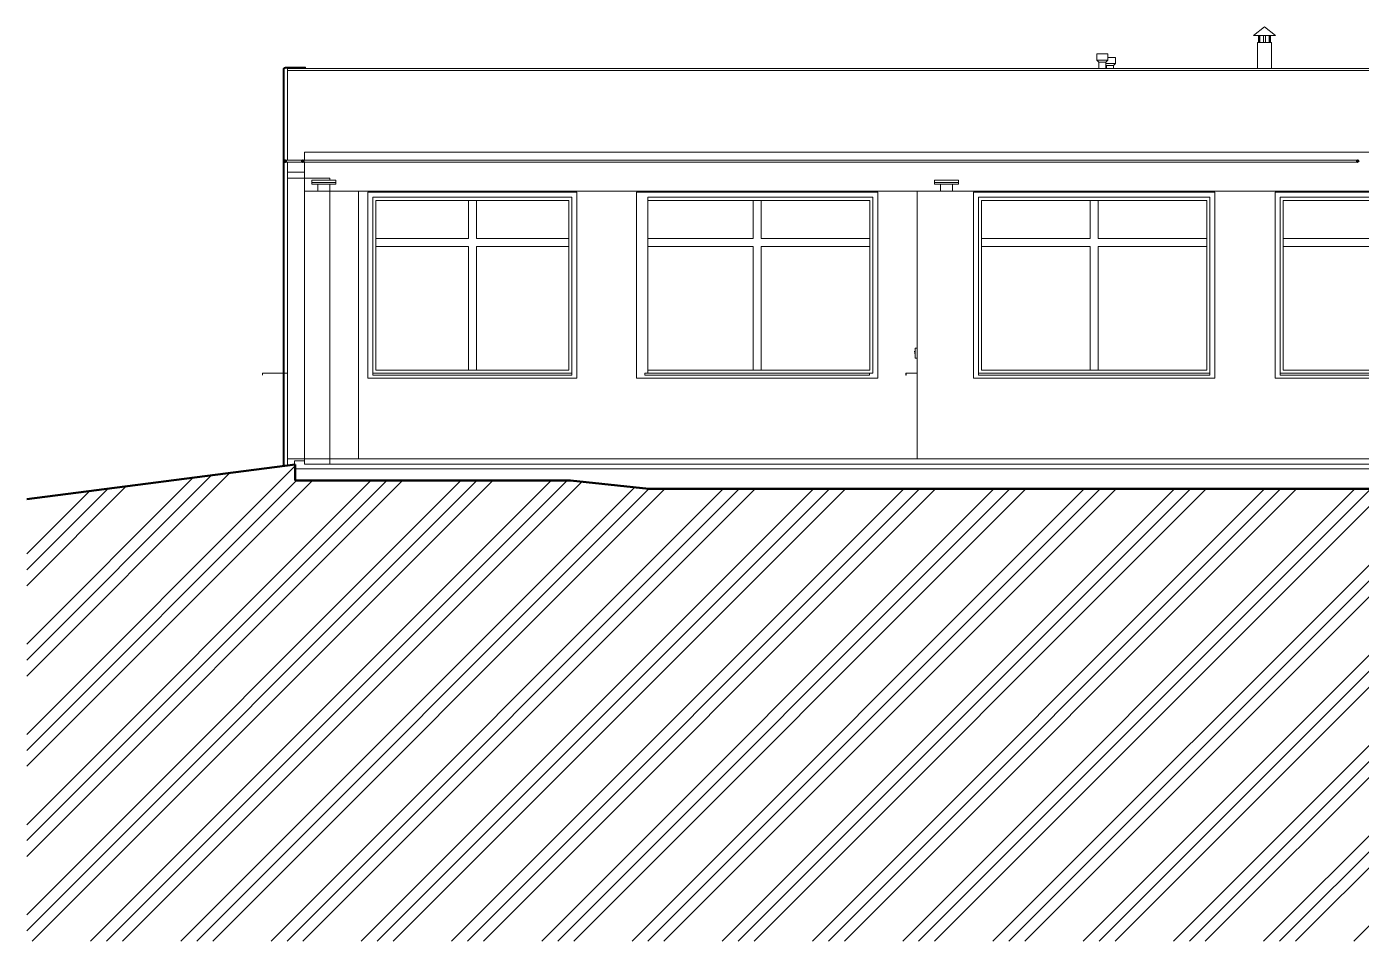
# Model space of a CAD drawing. Header units: millimetres. Extents: x -4051 to 472247, y -45352 to 20466.
# Drawn here: x -4051 to 9231, y -2470 to 6627 of the extents above; entities that cross this region are included whole.
import ezdxf

# ---------------------------------------------------------------- set-up
doc = ezdxf.new("R2010")
doc.units = ezdxf.units.MM
for name, color, linetype, lineweight in [('A-DETL-GENF', 92, 'Continuous', 9), ('A-DETL-WIDE', 214, 'Continuous', 50), ('A-FLOR', 192, 'Continuous', 9), ('A-GENM', 13, 'Continuous', 9), ('A-GLAZ', 151, 'Continuous', 9), ('A-ROOF', 132, 'Continuous', 9), ('A-WALL', 113, 'Continuous', 9), ('E-LITE-EQPM', 33, 'Continuous', 9), ('E-POWR-CNDT', 130, 'Continuous', 9), ('E-POWR-CNTR', 130, 'Continuous', 9), ('E-POWR-DROP', 130, 'Continuous', 9), ('M-HVAC-CDFF', 50, 'Continuous', 9), ('Q-SPCQ', 91, 'Continuous', 9)]:
    doc.layers.add(name, color=color, linetype=linetype, lineweight=lineweight)

# ---------------------------------------------------------------- blocks, each defined once
blk = doc.blocks.new('OKNO_2k_nadsvetlik - OKNO_2k_nadsvetlik 2400 x 1850-1972488-J-Bourání')
at = {"layer": 'A-GLAZ'}
for p, q in [((89540, 3530), (87140, 3530)), ((87140, 3530), (87140, 1680)), ((87190, 1732), (87190, 3480)), ((87190, 3480), (89490, 3480)), ((89490, 1732), (89490, 3480)), ((89540, 1680), (89540, 3530)), ((87220, 1760), (87220, 3450)), ((87220, 3450), (89460, 3450)), ((88300, 3070), (88300, 3450)), ((88380, 3450), (88300, 3450)), ((88380, 3450), (88380, 3070)), ((89460, 3450), (89460, 1760)), ((88300, 3070), (87220, 3070)), ((87220, 3070), (87220, 2990)), ((89460, 3070), (88380, 3070)), ((89460, 2990), (89460, 3070)), ((87220, 2990), (88300, 2990)), ((88300, 1760), (88300, 2990)), ((88380, 2990), (88380, 1760)), ((88380, 2990), (89460, 2990)), ((89460, 1760), (87220, 1760)), ((88380, 1760), (88300, 1760)), ((87140, 1680), (89540, 1680))]:
    blk.add_line(p, q, dxfattribs=at)
blk = doc.blocks.new('parapet_ext - parapet_ext-1801991-J-Bourání')
at = {"layer": 'Q-SPCQ'}
for p, q in [((23399, 3130), (23399, 3152)), ((25699, 3152), (23399, 3152)), ((25699, 3130), (23399, 3130)), ((25699, 3152), (25699, 3130))]:
    blk.add_line(p, q, dxfattribs=at)
blk = doc.blocks.new('OKNO_2k_nadsvetlik - OKNO_2k_nadsvetlik 2080 x 1850-1972484-J-Bourání')
at = {"layer": 'A-GLAZ'}
for p, q in [((1425, 4980), (-655, 4980)), ((-655, 4980), (-655, 3130)), ((-605, 3182), (-605, 4930)), ((-605, 4930), (1375, 4930)), ((1375, 3182), (1375, 4930)), ((1425, 3130), (1425, 4980)), ((-575, 3210), (-575, 4900)), ((-575, 4900), (1345, 4900)), ((345, 4520), (345, 4900)), ((425, 4900), (345, 4900)), ((425, 4900), (425, 4520)), ((1345, 4900), (1345, 3210)), ((345, 4520), (-575, 4520)), ((-575, 4520), (-575, 4440)), ((1345, 4520), (425, 4520)), ((1345, 4440), (1345, 4520)), ((-575, 4440), (345, 4440)), ((345, 3210), (345, 4440)), ((425, 4440), (425, 3210)), ((425, 4440), (1345, 4440)), ((1345, 3210), (-575, 3210)), ((425, 3210), (345, 3210)), ((-655, 3130), (1425, 3130))]:
    blk.add_line(p, q, dxfattribs=at)
blk = doc.blocks.new('parapet_ext - parapet_ext-1802078-J-Bourání')
at = {"layer": 'Q-SPCQ'}
for p, q in [((-605, 3160), (-605, 3182)), ((1375, 3182), (-605, 3182)), ((1375, 3160), (-605, 3160)), ((1375, 3182), (1375, 3160))]:
    blk.add_line(p, q, dxfattribs=at)
blk = doc.blocks.new('OKNO_2k_nadsvetlik - OKNO_2k_nadsvetlik 2400 x 1850-1972470-J-Bourání')
at = {"layer": 'A-GLAZ'}
for p, q in [((4419, 4980), (2019, 4980)), ((2019, 4980), (2019, 3130)), ((2132, 3182), (2132, 4930)), ((2132, 4930), (4369, 4930)), ((4369, 3180), (4369, 4930)), ((4419, 3130), (4419, 4980)), ((2132, 4900), (4339, 4900)), ((3179, 4520), (3179, 4900)), ((3259, 4900), (3179, 4900)), ((3259, 4900), (3259, 4520)), ((4339, 4900), (4339, 3210)), ((3179, 4520), (2132, 4520)), ((4339, 4520), (3259, 4520)), ((4339, 4440), (4339, 4520)), ((2132, 4440), (3179, 4440)), ((3179, 3210), (3179, 4440)), ((3259, 4440), (3259, 3210)), ((3259, 4440), (4339, 4440)), ((4339, 3210), (2132, 3210)), ((3259, 3210), (3179, 3210)), ((2019, 3130), (4419, 3130)), ((4338, 3180), (4369, 3180))]:
    blk.add_line(p, q, dxfattribs=at)
blk = doc.blocks.new('parapet_ext - parapet_ext-1802085-J-Bourání')
at = {"layer": 'Q-SPCQ'}
for p, q in [((2100, 3160), (2100, 3182)), ((4338, 3182), (2100, 3182)), ((4338, 3160), (2100, 3160)), ((4338, 3182), (4338, 3160))]:
    blk.add_line(p, q, dxfattribs=at)
blk = doc.blocks.new('DPS_světlo_54 - DPS_světlo_54-1229518-J-Bourání')
at = {"layer": 'E-LITE-EQPM', "color": 41}
for p, q in [((-1215, 5101), (-1215, 5077)), ((-975, 5101), (-1215, 5101)), ((-1215, 5077), (-975, 5077)), ((-1215, 5077), (-1215, 5062)), ((-975, 5077), (-1215, 5077)), ((-1215, 5062), (-975, 5062)), ((-1155, 5062), (-1155, 4990)), ((-1035, 4990), (-1035, 5062)), ((-975, 5077), (-975, 5101)), ((-975, 5062), (-975, 5077)), ((-1155, 4990), (-1035, 4990))]:
    blk.add_line(p, q, dxfattribs=at)
blk = doc.blocks.new('OKNO_1k_nadsvetlik - OKNO_1k_nadsvetlik_900 x 1700-1969443-J-Bourání')
at = {"layer": 'A-GLAZ'}
blk.add_line((-1456, 3130), (-1456, 4830), dxfattribs=at)
blk = doc.blocks.new('parapet_ext - parapet_ext-V26-J-Bourání')
at = {"layer": 'Q-SPCQ'}
for p, q in [((-1456, 3182), (-1705, 3182)), ((-1705, 3182), (-1705, 3160)), ((-1705, 3160), (-1703, 3160)), ((-1703, 3180), (-1456, 3180)), ((-1703, 3160), (-1703, 3180))]:
    blk.add_line(p, q, dxfattribs=at)
blk = doc.blocks.new('Vypínač_venkovní_2 - Typ 1-1700573-J-Bourání')
at = {"layer": 'A-GENM'}
for p, q in [((4786, 3400), (4790, 3360)), ((4790, 3330), (4790, 3430)), ((4810, 3430), (4790, 3430)), ((4790, 3330), (4810, 3330))]:
    blk.add_line(p, q, dxfattribs=at)
blk.add_arc((4790, 3360), 40, 90, 95, dxfattribs=at)
blk = doc.blocks.new('Komín5 - Komín5-1979406-J-Bourání')
at = {"layer": 'M-HVAC-CDFF'}
for p, q in [((8268, 6627), (8158, 6540)), ((8158, 6540), (8378, 6540)), ((8207, 6470), (8207, 6540)), ((8217, 6540), (8217, 6470)), ((8221, 6470), (8221, 6540)), ((8258, 6470), (8258, 6540)), ((8378, 6540), (8268, 6627)), ((8278, 6540), (8278, 6470)), ((8314, 6470), (8314, 6540)), ((8318, 6470), (8318, 6540)), ((8328, 6540), (8328, 6470)), ((8198, 6470), (8198, 6210)), ((8338, 6470), (8198, 6470)), ((8338, 6210), (8338, 6470))]:
    blk.add_line(p, q, dxfattribs=at)
blk = doc.blocks.new('Větrací_vyústka_střecha - Větrací_vyústka_střecha-V38-J-Bourání')
at = {"layer": 'M-HVAC-CDFF'}
for p, q in [((6688, 6261), (6785, 6261)), ((6689, 6246), (6695, 6240)), ((6709, 6321), (6785, 6321)), ((6765, 6240), (6785, 6261)), ((6785, 6261), (6785, 6321)), ((6695, 6240), (6695, 6210)), ((6765, 6240), (6695, 6240)), ((6765, 6210), (6765, 6240))]:
    blk.add_line(p, q, dxfattribs=at)
blk = doc.blocks.new('Větrací_vyústka_střecha - Větrací_vyústka_střecha-V39-J-Bourání')
at = {"layer": 'M-HVAC-CDFF'}
for p, q in [((6598, 6356), (6598, 6296)), ((6598, 6356), (6710, 6356)), ((6598, 6296), (6619, 6275)), ((6598, 6296), (6710, 6296)), ((6619, 6275), (6619, 6210)), ((6689, 6275), (6619, 6275)), ((6689, 6275), (6710, 6296)), ((6689, 6210), (6689, 6275)), ((6710, 6296), (6710, 6356))]:
    blk.add_line(p, q, dxfattribs=at)
blk = doc.blocks.new('parapet_ext - parapet_ext-V41-J-Bourání')
at = {"layer": 'Q-SPCQ', "color": 41}
for p, q in [((4810, 3182), (4700, 3182)), ((4700, 3182), (4700, 3160)), ((4700, 3160), (4702, 3160)), ((4702, 3180), (4810, 3180)), ((4702, 3160), (4702, 3180))]:
    blk.add_line(p, q, dxfattribs=at)

msp = doc.modelspace()

# ---------------------------------------------------------------- hatches: boundary and pattern name
at = {"layer": 'A-DETL-GENF'}
h = msp.add_hatch(dxfattribs=at)
h.set_pattern_fill('FP_3', style=0, pattern_type=2)
h.set_pattern_definition([(45, (-21440.8, 0), (-449.0128, 449.0128), []), (45, (-21282.05, 0), (0, 898.0256), []), (45, (-21599.55, 0), (0, 898.0256), [])])
h.paths.add_polyline_path([(99859, -2470), (99859, 330), (83591, 330), (83591, 530), (77391, 530), (77391, 782), (72341, 870), (72341, 497), (53409, 497), (53409, 697), (51209, 697), (50735, 826), (46244, 1230), (44465, 1421), (41465, 1421), (41108, 1779), (27208, 1779), (22510, 1943), (17506, 2030), (2140, 2030), (1361, 2114), (-1379, 2114), (-1379, 2274), (-4051, 1927), (-4051, -2470), (99312, -2470)])
at = {"layer": 'E-POWR-DROP'}
for points in [[(-1476, 5281), (-1471, 5286), (-1470, 5288), (-1470, 5292), (-1474, 5298), (-1481, 5299), (-1485, 5296), (-1487, 5290), (-1485, 5284), (-1483, 5282), (-1478, 5282)], [(-1301, 5281), (-1296, 5286), (-1295, 5288), (-1295, 5292), (-1299, 5298), (-1306, 5299), (-1310, 5296), (-1313, 5290), (-1310, 5284), (-1308, 5282), (-1304, 5282)], [(9199, 5281), (9204, 5286), (9205, 5288), (9205, 5292), (9201, 5298), (9194, 5299), (9190, 5296), (9187, 5290), (9190, 5284), (9194, 5282), (9196, 5282)]]:
    msp.add_hatch(color=256, dxfattribs=at).paths.add_polyline_path(points)

# ---------------------------------------------------------------- linework, layer by layer
at = {"layer": 'A-DETL-WIDE'}
for p, q in [((-1379, 2274), (-4051, 1927)), ((-1379, 2114), (-1379, 2274)), ((1361, 2114), (-1379, 2114)), ((2140, 2030), (1361, 2114)), ((8640, 2030), (2140, 2030)), ((11360, 2030), (8640, 2030))]:
    msp.add_line(p, q, dxfattribs=at)
at = {"layer": 'A-FLOR'}
for p, q in [((-1285, 5380), (11370, 5380)), ((-1285, 5380), (-1285, 5300)), ((-1285, 5280), (-1285, 4990)), ((-1155, 4990), (-1285, 4990)), ((5042, 4990), (-1035, 4990)), ((11070, 4990), (5162, 4990)), ((-1455, 2330), (17450, 2330)), ((-1455, 2264), (-1455, 2330)), ((-1385, 2309), (-1285, 2309)), ((-1385, 2273), (-1385, 2309)), ((-1285, 2330), (-1285, 2277)), ((-1285, 2277), (11370, 2277)), ((11470, 2230), (-1379, 2230))]:
    msp.add_line(p, q, dxfattribs=at)
at = {"layer": 'A-ROOF', "color": 41}
for q in [(17450, 6210), (-1455, 6190)]:
    msp.add_line((-1455, 6210), q, dxfattribs=at)
at = {"layer": 'A-WALL'}
for p, q in [((17450, 6190), (-1455, 6190)), ((-1455, 6190), (-1455, 5300)), ((-1455, 2330), (-1455, 5280)), ((-1455, 5180), (-1285, 5180)), ((-1035, 5120), (-1455, 5120)), ((-1035, 5120), (-1035, 5101)), ((-1285, 2330), (-1285, 4990)), ((-1035, 4990), (-1035, 2277)), ((-750, 4990), (-750, 2330)), ((4810, 2330), (4810, 4990))]:
    msp.add_line(p, q, dxfattribs=at)
at = {"layer": 'E-POWR-CNDT', "color": 41}
for p, q in [((-1500, 6199), (-1500, 6166)), ((-1500, 6166), (-1500, 3182)), ((-1490, 6166), (-1490, 6199)), ((-1490, 3182), (-1490, 6166)), ((-1442, 6224), (-1475, 6224)), ((-1475, 6214), (-1442, 6214)), ((-1275, 6224), (-1442, 6224)), ((-1442, 6214), (-1275, 6214)), ((-1275, 6214), (-1275, 6224)), ((-1500, 3180), (-1500, 2258)), ((-1490, 2260), (-1490, 3180))]:
    msp.add_line(p, q, dxfattribs=at)
at = {"layer": 'E-POWR-CNDT'}
for p, q in [((-1404, 5300), (-1458, 5300)), ((-1458, 5280), (-1404, 5280)), ((-1378, 5299), (-1404, 5299)), ((-1404, 5281), (-1378, 5281)), ((-1324, 5300), (-1378, 5300)), ((-1378, 5280), (-1324, 5280)), ((-1229, 5300), (-1284, 5300)), ((-1284, 5280), (-1229, 5280)), ((9122, 5299), (-1229, 5299)), ((-1229, 5281), (9122, 5281)), ((9176, 5300), (9122, 5300)), ((9122, 5280), (9176, 5280))]:
    msp.add_line(p, q, dxfattribs=at)
at = {"layer": 'E-POWR-CNDT', "color": 41, "flags": 128}
for points in [[(-1475, 6224), (-1476, 6224), (-1477, 6224), (-1478, 6224), (-1479, 6224), (-1480, 6223), (-1481, 6223), (-1482, 6223), (-1483, 6223), (-1484, 6222), (-1485, 6222), (-1486, 6222), (-1486, 6221), (-1487, 6221), (-1488, 6220), (-1489, 6220), (-1490, 6219), (-1491, 6218), (-1491, 6218), (-1492, 6217), (-1493, 6216), (-1493, 6216), (-1494, 6215), (-1495, 6214), (-1495, 6213), (-1496, 6212), (-1496, 6212), (-1497, 6211), (-1497, 6210), (-1498, 6209), (-1498, 6208), (-1498, 6207), (-1499, 6206), (-1499, 6205), (-1499, 6204), (-1499, 6203), (-1500, 6202), (-1500, 6201), (-1500, 6200), (-1500, 6199), (-1500, 6199)], [(-1490, 6199), (-1490, 6200), (-1490, 6200), (-1490, 6201), (-1490, 6201), (-1490, 6202), (-1489, 6202), (-1489, 6203), (-1489, 6204), (-1489, 6204), (-1489, 6205), (-1488, 6205), (-1488, 6206), (-1488, 6206), (-1488, 6207), (-1487, 6207), (-1487, 6208), (-1487, 6208), (-1486, 6209), (-1486, 6209), (-1485, 6210), (-1485, 6210), (-1484, 6210), (-1484, 6211), (-1483, 6211), (-1483, 6212), (-1482, 6212), (-1482, 6212), (-1481, 6212), (-1481, 6213), (-1480, 6213), (-1480, 6213), (-1479, 6213), (-1479, 6213), (-1478, 6214), (-1477, 6214), (-1477, 6214), (-1476, 6214), (-1476, 6214), (-1475, 6214), (-1475, 6214)]]:
    msp.add_lwpolyline(points, dxfattribs=at)
at = {"layer": 'E-POWR-CNDT', "flags": 128}
for points in [[(-1488, 5290), (-1488, 5291), (-1488, 5291), (-1488, 5292), (-1488, 5292), (-1488, 5292), (-1488, 5293), (-1488, 5293), (-1488, 5294), (-1488, 5294), (-1487, 5294), (-1487, 5295)], [(-1488, 5286), (-1488, 5287), (-1488, 5287), (-1488, 5288), (-1488, 5288), (-1488, 5288), (-1488, 5289)], [(-1458, 5300), (-1459, 5300), (-1460, 5300), (-1461, 5300), (-1462, 5300), (-1462, 5300), (-1463, 5300), (-1464, 5300), (-1465, 5300), (-1465, 5300), (-1466, 5300), (-1467, 5300), (-1468, 5300), (-1468, 5300), (-1469, 5300), (-1470, 5300), (-1470, 5300), (-1471, 5300), (-1472, 5300), (-1472, 5300), (-1473, 5300), (-1473, 5300), (-1474, 5300), (-1474, 5300), (-1475, 5300), (-1475, 5300), (-1476, 5300), (-1476, 5300), (-1476, 5300), (-1477, 5300), (-1477, 5300), (-1477, 5300), (-1478, 5300), (-1478, 5300), (-1478, 5300), (-1478, 5300), (-1478, 5300), (-1478, 5300), (-1478, 5300), (-1478, 5300)], [(-1478, 5280), (-1478, 5280), (-1478, 5280), (-1478, 5280), (-1478, 5280), (-1478, 5280), (-1478, 5280), (-1478, 5280), (-1477, 5280), (-1477, 5280), (-1477, 5280), (-1477, 5280), (-1476, 5280), (-1476, 5280), (-1475, 5280), (-1475, 5280), (-1474, 5280), (-1474, 5280), (-1473, 5280), (-1473, 5280), (-1472, 5280), (-1472, 5280), (-1471, 5280), (-1471, 5280), (-1470, 5280), (-1469, 5280), (-1469, 5280), (-1468, 5280), (-1467, 5280), (-1466, 5280), (-1466, 5280), (-1465, 5280), (-1464, 5280), (-1463, 5280), (-1463, 5280), (-1462, 5280), (-1461, 5280), (-1460, 5280), (-1459, 5280), (-1459, 5280), (-1458, 5280)], [(-1477, 5300), (-1477, 5300), (-1477, 5300), (-1477, 5300), (-1476, 5300), (-1476, 5300), (-1475, 5300), (-1475, 5300), (-1474, 5300), (-1474, 5300), (-1473, 5300), (-1473, 5300), (-1472, 5300), (-1472, 5300), (-1471, 5300), (-1471, 5300), (-1470, 5300), (-1469, 5300), (-1469, 5300), (-1468, 5300), (-1467, 5300), (-1466, 5300), (-1466, 5300), (-1465, 5300), (-1464, 5300), (-1463, 5300), (-1463, 5300), (-1462, 5300), (-1461, 5300), (-1460, 5300), (-1459, 5300)], [(-1459, 5280), (-1460, 5280), (-1461, 5280), (-1462, 5280), (-1462, 5280), (-1463, 5280), (-1464, 5280), (-1465, 5280), (-1465, 5280), (-1466, 5280), (-1467, 5280), (-1468, 5280), (-1468, 5280), (-1469, 5280), (-1470, 5280), (-1470, 5280), (-1471, 5280), (-1472, 5280), (-1472, 5280), (-1473, 5280), (-1473, 5280), (-1474, 5280), (-1474, 5280), (-1475, 5280), (-1475, 5280)], [(-1324, 5300), (-1323, 5300), (-1322, 5300), (-1321, 5300), (-1320, 5300), (-1320, 5300), (-1319, 5300), (-1318, 5300), (-1317, 5300), (-1317, 5300), (-1316, 5300), (-1315, 5300), (-1314, 5300), (-1314, 5300), (-1313, 5300), (-1312, 5300), (-1312, 5300), (-1311, 5300), (-1310, 5300), (-1310, 5300), (-1309, 5300), (-1309, 5300), (-1308, 5300), (-1308, 5300), (-1307, 5300), (-1307, 5300), (-1306, 5300)], [(-1306, 5280), (-1307, 5280), (-1307, 5280), (-1308, 5280), (-1308, 5280), (-1309, 5280), (-1309, 5280), (-1310, 5280), (-1310, 5280), (-1311, 5280), (-1311, 5280), (-1312, 5280), (-1313, 5280), (-1313, 5280), (-1314, 5280), (-1315, 5280), (-1316, 5280), (-1316, 5280), (-1317, 5280), (-1318, 5280), (-1319, 5280), (-1319, 5280), (-1320, 5280), (-1321, 5280), (-1322, 5280), (-1323, 5280), (-1323, 5280), (-1324, 5280)], [(-1284, 5300), (-1284, 5300), (-1285, 5300), (-1286, 5300), (-1287, 5300), (-1288, 5300), (-1288, 5300), (-1289, 5300), (-1290, 5300), (-1291, 5300), (-1291, 5300), (-1292, 5300), (-1293, 5300), (-1293, 5300), (-1294, 5300), (-1295, 5300), (-1295, 5300), (-1296, 5300), (-1297, 5300), (-1297, 5300), (-1298, 5300), (-1298, 5300), (-1299, 5300), (-1299, 5300), (-1300, 5300), (-1300, 5300), (-1301, 5300), (-1301, 5300), (-1302, 5300), (-1302, 5300), (-1302, 5300), (-1302, 5300), (-1303, 5300), (-1303, 5300), (-1303, 5300), (-1303, 5300), (-1303, 5300), (-1303, 5300), (-1304, 5300), (-1304, 5300)], [(-1304, 5280), (-1304, 5280), (-1303, 5280), (-1303, 5280), (-1303, 5280), (-1303, 5280), (-1303, 5280), (-1303, 5280), (-1303, 5280), (-1302, 5280), (-1302, 5280), (-1302, 5280), (-1301, 5280), (-1301, 5280), (-1300, 5280), (-1300, 5280), (-1300, 5280), (-1299, 5280), (-1299, 5280), (-1298, 5280), (-1297, 5280), (-1297, 5280), (-1296, 5280), (-1296, 5280), (-1295, 5280), (-1294, 5280), (-1294, 5280), (-1293, 5280), (-1292, 5280), (-1292, 5280), (-1291, 5280), (-1290, 5280), (-1289, 5280), (-1289, 5280), (-1288, 5280), (-1287, 5280), (-1286, 5280), (-1285, 5280), (-1285, 5280), (-1284, 5280), (-1284, 5280)], [(-1303, 5300), (-1303, 5300), (-1302, 5300), (-1302, 5300), (-1302, 5300), (-1301, 5300)], [(9176, 5300), (9177, 5300), (9178, 5300), (9179, 5300), (9180, 5300), (9180, 5300), (9181, 5300), (9182, 5300), (9183, 5300), (9183, 5300), (9184, 5300), (9185, 5300), (9186, 5300), (9186, 5300), (9187, 5300), (9188, 5300), (9188, 5300), (9189, 5300), (9190, 5300), (9190, 5300), (9191, 5300), (9191, 5300), (9192, 5300), (9192, 5300), (9193, 5300), (9193, 5300), (9194, 5300)], [(9194, 5280), (9193, 5280), (9193, 5280), (9192, 5280), (9192, 5280), (9191, 5280), (9191, 5280), (9190, 5280), (9190, 5280), (9189, 5280), (9189, 5280), (9188, 5280), (9187, 5280), (9187, 5280), (9186, 5280), (9185, 5280), (9184, 5280), (9184, 5280), (9183, 5280), (9182, 5280), (9181, 5280), (9181, 5280), (9180, 5280), (9179, 5280), (9178, 5280), (9177, 5280), (9177, 5280), (9176, 5280)], [(9197, 5300), (9197, 5300), (9198, 5300), (9198, 5300), (9198, 5300), (9199, 5300), (9199, 5300), (9200, 5300), (9200, 5299), (9200, 5299), (9201, 5299), (9201, 5299), (9201, 5299), (9202, 5298), (9202, 5298), (9202, 5298), (9203, 5298), (9203, 5298)], [(9200, 5281), (9200, 5281), (9199, 5280), (9199, 5280), (9199, 5280), (9198, 5280), (9198, 5280)], [(9204, 5284), (9204, 5283), (9204, 5283), (9203, 5283), (9203, 5283), (9203, 5282), (9203, 5282)], [(9204, 5296), (9205, 5296), (9205, 5295), (9205, 5295), (9205, 5295), (9205, 5294), (9206, 5294)], [(9206, 5290), (9206, 5290), (9206, 5289), (9206, 5289), (9206, 5288), (9206, 5288), (9206, 5288), (9206, 5287), (9206, 5287), (9206, 5286), (9206, 5286), (9206, 5286), (9205, 5285)], [(9206, 5292), (9206, 5292), (9206, 5292), (9206, 5291), (9206, 5291), (9206, 5291), (9206, 5290), (9206, 5290)]]:
    msp.add_lwpolyline(points, dxfattribs=at)
at = {"layer": 'E-POWR-CNTR'}
for p, q in [((-1494, 5290), (-1462, 5290)), ((-1478, 5274), (-1478, 5306)), ((-1320, 5290), (-1288, 5290)), ((-1304, 5274), (-1304, 5306)), ((9180, 5290), (9212, 5290)), ((9196, 5274), (9196, 5306))]:
    msp.add_line(p, q, dxfattribs=at)

# ---------------------------------------------------------------- block references
at = {"layer": 'A-GENM'}
msp.add_blockref('Vypínač_venkovní_2 - Typ 1-1700573-J-Bourání', (0, 0), dxfattribs=at)
at = {"layer": 'A-GLAZ'}
for name, p in [('OKNO_2k_nadsvetlik - OKNO_2k_nadsvetlik 2080 x 1850-1972484-J-Bourání', (0, 0)), ('OKNO_2k_nadsvetlik - OKNO_2k_nadsvetlik 2400 x 1850-1972470-J-Bourání', (0, 0)), ('OKNO_2k_nadsvetlik - OKNO_2k_nadsvetlik 2400 x 1850-1972488-J-Bourání', (-81767, 1450)), ('OKNO_2k_nadsvetlik - OKNO_2k_nadsvetlik 2400 x 1850-1972488-J-Bourání', (-78767, 1450)), ('OKNO_1k_nadsvetlik - OKNO_1k_nadsvetlik_900 x 1700-1969443-J-Bourání', (0, 0))]:
    msp.add_blockref(name, p, dxfattribs=at)
at = {"layer": 'E-LITE-EQPM', "color": 41}
for p in [(0, 0), (6197, 0)]:
    msp.add_blockref('DPS_světlo_54 - DPS_světlo_54-1229518-J-Bourání', p, dxfattribs=at)
at = {"layer": 'M-HVAC-CDFF'}
for name in ['Komín5 - Komín5-1979406-J-Bourání', 'Větrací_vyústka_střecha - Větrací_vyústka_střecha-V39-J-Bourání', 'Větrací_vyústka_střecha - Větrací_vyústka_střecha-V38-J-Bourání']:
    msp.add_blockref(name, (0, 0), dxfattribs=at)
at = {"layer": 'Q-SPCQ'}
for name, p in [('parapet_ext - parapet_ext-V26-J-Bourání', (0, 0)), ('parapet_ext - parapet_ext-1802078-J-Bourání', (0, 0)), ('parapet_ext - parapet_ext-1802085-J-Bourání', (0, 0)), ('parapet_ext - parapet_ext-1801991-J-Bourání', (-17976, 30)), ('parapet_ext - parapet_ext-1801991-J-Bourání', (-14976, 30))]:
    msp.add_blockref(name, p, dxfattribs=at)
at = {"layer": 'Q-SPCQ', "color": 41}
msp.add_blockref('parapet_ext - parapet_ext-V41-J-Bourání', (0, 0), dxfattribs=at)

doc.saveas('drawing.dxf')
